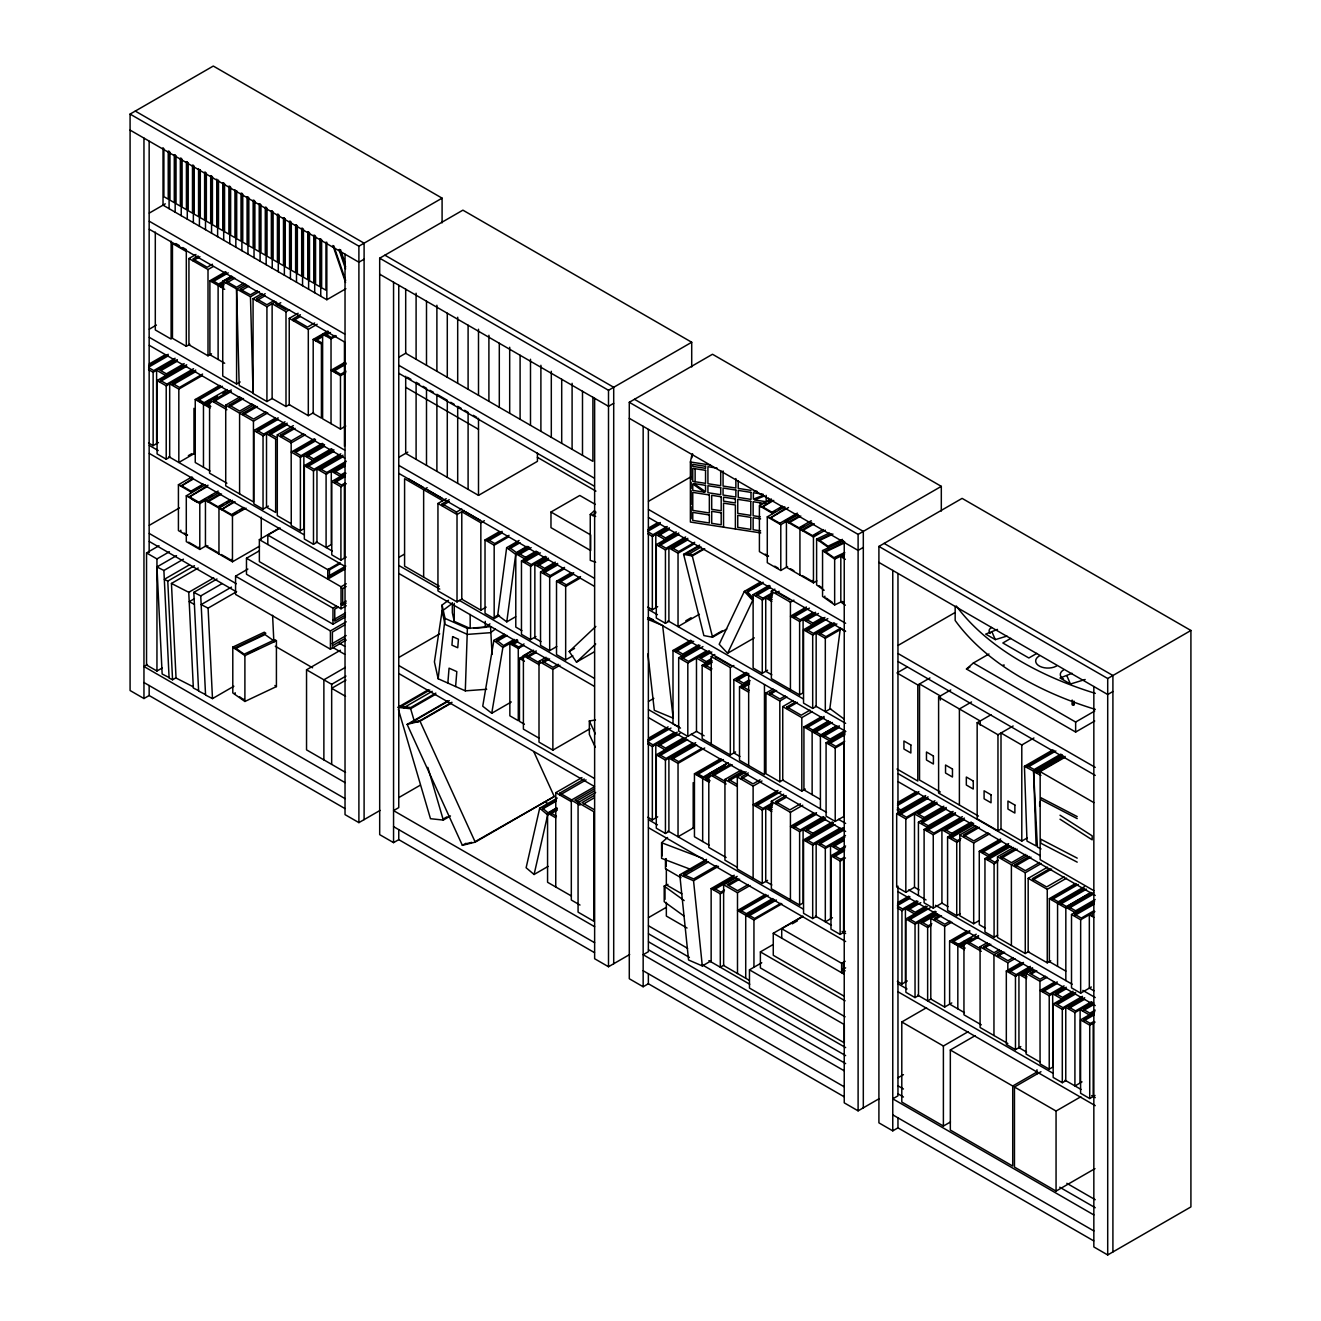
<?xml version="1.0" encoding="UTF-8"?>
<svg xmlns="http://www.w3.org/2000/svg" width="1321" height="1321" viewBox="0 0 1321 1321"><rect width="100%" height="100%" fill="white"/><g stroke="black" fill="none" stroke-linecap="round" stroke-linejoin="round"><path stroke-width="1.5" d="M550.989 512.02L550.973 527.64L590.669 550.56L590.685 534.939L550.989 512.02L579.787 495.458L595.325 504.424M486.706 689.281L465.306 690.85L467.386 628.383L445.045 618.41L442.089 605.051L448.48 600.279M447.852 683.073L449.057 668.162L456.818 671.613L455.613 686.524M465.306 690.85L438.159 678.746L445.045 618.41M519.103 540.471L506.653 547.67L497.72 615.157L506.785 621.861L515.669 616.725M518.459 542.337L509.559 547.472L509.378 548.875L520.045 542.716M506.785 621.861L515.702 554.374L528.152 547.191M504.556 634.245L493.889 640.404L482.743 706.223L491.742 713.257L511.31 701.963M505.679 635.137L496.795 640.272L496.564 641.643L507.231 635.467M491.742 713.257L502.888 647.455L516.94 639.562M760.731 532.924L690.388 522.043L690.388 461.987L692.006 454.325M691.808 457.875L692.633 453.896M557.247 798.066L539.695 808.188L526.121 867.748L534.08 874.485L548.116 866.378M534.08 874.485L547.67 814.925L552.921 811.887M760.335 582.132L744.334 591.379L719.202 644.252L727.59 653.284L754.274 637.878M727.59 653.284L752.722 600.395L744.334 591.379M594.285 651.847L576.501 662.118L569.219 651.534L595.821 626.435M576.501 662.118L595.705 643.988M595.655 562.284L590.256 560.335L590.256 514.496L594.582 510.517M595.837 511.954L592.815 515.685L595.754 512.977M691.61 869.73L661.59 858.336L661.59 842.732L667.551 837.497M1094.713 721.035L1075.641 732.049L966.444 669.004L973.379 662.993L988.967 653.994M451.666 603.912L442.089 611.062L434.411 661.887L438.159 678.746M473.942 628.202L485.253 627.359L489.942 623.859M495.325 629.093L490.537 632.676L467.386 634.394L445.045 624.42L442.089 611.062L442.089 605.051M344.897 808.535L149.157 695.523L143.956 698.528L130.085 690.52L130.085 114.085L213.292 66.05L442.089 198.15L442.089 222.853M149.323 213.061L165.274 203.847M211.509 353.797L208.008 355.811L188.936 344.798L188.936 258.52L195.937 254.491M198.15 255.96L192.899 258.999L207.199 267.255L212.45 264.217M192.899 260.782L199.933 256.736M188.936 258.52L208.008 269.534L213.242 266.512M224.686 363.258L209.89 354.722L209.89 280.762L225.594 271.713M228.252 272.886L212.45 282.017L212.45 280.481L226.452 272.39M240.174 381.951L236.591 384.015L222.737 376.006L222.737 281.191L231.654 276.039M230.861 276.964L218.609 284.048L212.45 280.481M223.348 282.496L218.114 285.518L218.114 359.461M233.123 277.195L226.155 281.208L236.558 287.218L243.526 283.206M224.174 283.206L220.673 285.22L223.744 287.004M226.155 283.189L234.874 278.17M220.673 286.773L224.174 284.742M149.323 329.16L156.406 325.065M236.591 384.015L236.591 289.2L245.524 284.048M246.994 285.187L240.026 289.2L250.429 294.831L257.38 290.802M241.826 290.207L248.794 286.178M222.737 281.191L250.462 296.746L259.378 291.594M272.291 398.43L266.925 401.518L253.071 393.509L253.071 298.711L261.987 293.559M265.191 293.708L256.489 298.728L266.892 304.738L273.86 300.709M256.489 300.709L265.207 295.673M149.323 363.902L165.34 354.655M148.695 365.587L168.262 354.292M148.695 367.122L168.262 355.828M130.085 114.085L358.899 246.185L442.089 198.15M186.311 346.317L186.311 251.502L172.457 243.493L172.457 338.308L186.311 346.317L189.861 344.269M175.115 358.255L153.764 370.574L148.629 367.601M148.563 369.616L153.137 372.258L174.471 359.939M253.071 298.711L266.925 306.72L275.858 301.568M177.311 359.626L159.527 369.897L166.38 373.843L184.164 363.589M161.294 370.392L177.311 361.145M277.294 304.705L280.779 302.691M364.101 259.197L358.899 262.202L130.085 130.102M169.782 457.149L166.215 459.196L157.083 453.912L157.083 380.547L183.751 365.141M186.674 364.778L160.006 380.167L166.859 384.13L193.527 368.724M160.006 381.703L186.674 366.297M289.563 404.457L285.997 406.521L272.126 398.513L272.126 303.714L285.997 311.723L289.563 309.659M594.5 952.639L398.76 839.644L393.559 842.633L379.688 834.641L379.688 258.189L462.895 210.155L691.709 342.255L691.709 366.957M157.083 380.547L166.215 385.815L192.899 370.408M195.723 371.63L172.605 384.972L172.605 383.453L195.723 370.095M313.638 412.581L308.305 415.669L289.233 404.655L289.233 318.378L298.117 313.259M300.164 316.627L293.212 320.64L293.212 318.84L300.346 314.712M163.028 147.671L163.028 205.151L326.832 299.735L345.887 288.721M202.592 374.058L179.458 387.416L172.605 383.453M169.682 457.198L169.682 383.817L178.83 389.101L201.948 375.742M314.646 322.968L307.512 327.096L293.212 318.84M289.233 318.378L308.305 329.391L317.189 324.256M210.039 471.036L195.244 462.499L195.244 399.503L219.682 385.385M220.69 385.996L197.968 399.107L204.144 402.674L227.129 389.579M197.968 400.428L222.456 386.293M313.193 339.414L321.416 344.154L321.416 418.113L313.193 413.357L313.193 339.414L327.905 331.026M322.489 336.772L315.554 340.785L315.554 339.233L324.454 334.097M217.437 396.184L203.467 404.243L203.467 467.238M222.671 393.163L226.155 391.148M328.615 331.835L325.082 333.883L331.389 337.516L334.94 335.468M209.379 400.957L212.879 398.942M211.443 402.145L206.192 405.167L206.192 403.863L211.443 400.824M325.082 335.633L330.432 332.545M213.721 401.601L213.721 400.065L231.274 389.943M215.472 400.593L231.274 391.478M345.755 426.056L340.471 429.11L322.621 418.807L322.621 334.081L331.026 338.936L336.31 335.897M148.563 442.997L153.137 445.639L158.47 442.552M225.726 405.134L253.45 421.151L253.45 501.914L225.726 485.897L225.726 405.134L239.993 396.894M229.293 406.769L229.293 405.085L241.76 397.885M231.059 405.745L243.526 398.546M252.162 403.879L239.679 411.095L229.293 405.085M253.863 404.903L239.596 413.143L239.596 493.905M257.397 406.538L243.147 414.777L243.147 413.093L255.63 405.894M345.111 362.169L331.026 370.293L340.471 375.742L345.755 372.704M337.169 373.315L333.619 371.284L333.619 370.161L346.019 363.011M333.619 371.284L346.102 364.068M188.358 455.646L191.908 453.598M266.033 411.888L253.549 419.087L243.147 413.093M194.831 453.235L178.83 462.466L178.83 389.101M253.45 421.151L267.717 412.912M346.019 371.184L340.702 374.256L333.619 370.161M268.378 506.092L263.044 509.179L253.913 503.895L253.913 430.514L275.247 418.196M278.17 417.832L256.835 430.151L263.688 434.114L285.022 421.795M256.835 431.686L278.17 419.351M398.925 357.182L406.009 353.087M186.855 535.451L178.418 530.58L178.418 484.741L191.974 476.914M253.913 430.514L263.044 435.798L284.395 423.48M287.218 423.166L269.434 433.437L276.287 437.383M192.8 479.341L180.828 486.26L193.114 478.219M269.434 434.956L287.218 424.685M291.165 523.677L277.294 515.669L277.294 434.906L293.345 425.643M295.095 428.318L280.861 436.541L280.861 434.857L293.328 427.657M180.828 485.302L190.967 491.148L203.252 484.064M201.221 486.194L190.967 492.106L190.967 491.148M206.588 545.523L199.801 549.437L186.294 541.627L186.294 495.804L205.482 484.724M207.513 486.458L188.705 497.307L208.008 485.22M280.861 434.857L291.247 440.867L303.731 433.651M277.294 434.906L291.165 442.915L305.432 434.675M149.323 525.312L179.474 507.891M218.147 491.065L198.844 502.211L188.705 496.366M200.544 502.178L205.68 499.222M209.098 497.241L212.516 495.259M186.294 495.804L199.801 503.598L218.989 492.518M314.381 438.737L291.264 452.079L300.395 457.363L323.529 444.021M220.128 493.806L207.843 500.907L217.982 506.752L230.267 499.668M315.521 439.398L294.187 451.716L301.039 455.679L322.374 443.361M207.843 501.864L221.532 493.971M295.954 452.211L315.521 440.917M324.57 446.25L306.786 456.521L306.786 455.002L324.57 444.731M219.699 506.719L223.117 504.754M226.535 502.773L229.953 500.808M232.513 500.329L218.956 508.156L218.956 553.978M235.039 501.765L221.367 509.658L233.652 501.617M162.285 667.931L156.951 671.018L146.548 665.008L146.548 552.921L158.999 545.738M331.439 448.678L313.655 458.948L306.786 455.002M345.656 462.911L326.089 474.206L316.957 468.922L316.957 542.304L313.49 544.302L304.342 539.018L304.342 465.636L332.578 449.338M333.949 451.402L307.265 466.808L307.265 465.273L333.949 449.867M243.774 507.462L231.505 514.563L221.367 508.701M233.206 514.53L236.624 512.548M240.042 510.583L243.46 508.602M146.548 552.921L156.951 558.932L169.402 551.749M259.577 546.134L232.463 561.788L205.449 546.184L205.449 500.345L232.463 515.95L246.02 508.123M340.801 453.83L314.117 469.236L307.265 465.273M304.342 465.636L313.49 470.92L340.158 455.514M342.998 456.736L319.88 470.078L319.88 468.559L342.998 455.2M169.071 677.541L162.153 674.007L156.951 566.94L176.519 555.646M319.88 468.559L326.733 472.505L346.3 461.211M344.897 466.197L334.213 472.357L334.213 470.837L344.897 464.662M156.951 566.94L163.887 570.474L183.437 559.179M344.632 472.736L341.082 474.784L334.213 470.837M346.251 557.049L340.917 560.137L331.769 554.853L331.769 481.471L346.003 473.265M189.2 564.975L164.316 579.341L167.767 581.108L194.435 565.718M345.359 474.949L334.692 481.108L341.545 485.071L345.111 483.024M334.692 482.644L345.359 476.485M193.295 686.837L176.04 678.02L171.449 583.453L198.2 568.013M331.769 481.471L340.917 486.755L346.251 483.684M398.925 457.248L407.793 452.129M346.251 605.778L341.033 608.783L259.362 561.64L259.362 539.629L278.533 528.549M267.816 544.5L267.816 535.071L280.102 527.971M345.475 616.973L332.975 624.189L246.482 574.255L246.482 558.238L258.982 551.022M171.449 583.453L188.754 592.303L213.721 577.888M205.531 694.598L198.612 691.065L193.824 592.369L216.991 578.994M291.165 442.915L291.264 525.461L300.395 530.745L303.962 528.681M194.418 598.71L189.217 601.699L194.402 604.358M193.824 592.369L200.742 595.92L222.143 583.568M346.234 640.058L330.415 649.189L235.567 594.417L235.567 576.171L247.869 569.07M231.472 587.118L201.172 604.605L208.091 608.139L236.608 591.676M427.178 487.697L423.645 489.728L423.645 577.145M331.439 544.5L326.089 547.571L326.089 474.206M379.688 258.189L608.502 390.289L691.709 342.255M147.424 664.513L143.956 666.511L345.029 782.593M462.3 598.875L457.016 601.914L437.945 590.916L437.945 503.483L446.234 498.694M613.704 403.301L608.502 406.307L379.688 274.207M267.816 535.071L327.757 569.665L340.025 562.581M449.206 501.551L442.188 505.613L442.188 503.796L449.223 499.734M328.219 569.136L329.457 569.863L339.992 563.786M345.788 566.082L328.219 576.22L329.457 576.947L345.26 567.815M844.102 1096.744L648.363 983.749L643.162 986.754L629.291 978.745L629.291 402.294L712.498 354.259L941.312 486.359L941.312 511.062M345.293 568.971L327.757 579.11L327.757 569.665M405.696 376.287L405.696 453.351L478.499 495.375L537.432 461.343L537.432 453.153M442.188 503.796L456.488 512.053L461.756 508.998M437.945 503.483L457.016 514.496L464.067 510.418M163.887 570.474L169.105 678.02L172.556 679.787L176.023 677.789M259.362 539.629L341.033 586.772L346.251 583.75M340.983 587.581L342.684 588.572L346.168 586.557M398.925 557.33L404.243 554.259M246.482 558.238L332.975 608.188L336.558 606.124M486.128 607.132L480.844 610.17L461.789 599.173L461.789 511.739L480.844 522.753L484.378 520.722M346.234 601.072L340.983 604.093L342.684 605.084L346.168 603.07M338.341 607.082L334.758 609.146L334.758 621.167L345.475 614.975M332.958 620.127L345.475 612.894M499.503 615.503L494.17 618.591L485.022 613.307L485.022 539.942L499.255 531.719M200.742 595.92L205.564 695.061L212.483 698.611L233.867 686.243M502.178 532.875L487.944 541.098L487.944 539.562L502.178 531.356M235.567 576.171L330.415 630.926L346.234 621.795M344.649 624.998L332.397 632.065L332.397 645.754L344.649 638.687M509.031 535.319L494.797 543.525L487.944 539.562M485.022 539.942L494.17 545.21L508.403 537.003M332.165 643.608L346.135 635.55M345.541 772.389L306.538 749.866L306.538 669.797L340.405 650.246M527.013 546.349L516.346 552.508L509.559 547.472M521.894 630.596L515.784 627.079L515.784 553.697L528.235 546.514M518.707 554.853L518.707 553.334L529.391 547.175M520.491 553.829L531.158 547.67M518.707 553.334L525.576 557.28L536.243 551.121M535.946 636.557L530.613 639.628L521.465 634.344L521.465 560.979L537.482 551.732M540.388 552.888L524.387 562.135L524.387 560.616L538.621 552.393M345.293 667.435L323.876 679.803L323.876 759.872M545.474 556.356L531.24 564.562L524.387 560.616M521.465 560.979L530.613 566.247L546.613 557.016M540.95 641.593L534.856 638.076L534.856 564.711L545.523 558.535M548.446 558.172L537.779 564.331L544.632 568.294L555.315 562.135M648.528 501.286L691.098 476.716M306.538 669.797L331.67 684.311L345.953 676.071M537.779 565.867L548.446 559.708M345.953 680.067L331.67 688.324L345.541 696.316M556.785 646.53L549.685 650.642L540.537 645.358L540.537 571.976L554.77 563.77M557.677 563.407L543.459 571.613L550.312 575.576L564.546 567.37M543.459 573.149L557.677 564.926M398.925 657.412L439.711 633.849M540.537 571.976L549.685 577.26L563.902 569.054M494.797 616.907L498.364 614.843M572.786 655.761L565.669 659.873L556.521 654.589L556.521 581.223L570.755 573M648.545 528.02L657.429 522.885M573.677 574.156L559.444 582.379L559.444 580.844L573.677 572.637M647.901 529.704L660.351 522.522M647.901 531.24L660.351 524.057M559.444 580.844L566.313 584.807L580.53 576.6M647.835 531.719L652.987 534.691L667.204 526.485M556.521 581.223L565.669 586.491L579.902 578.284M647.769 533.734L652.343 536.376L666.577 528.169M669.4 529.374L658.733 535.533L658.733 534.014L669.4 527.855M676.253 531.818L665.586 537.977L658.733 534.014M694.053 543.971L678.036 553.218L668.905 547.934L668.905 621.316L665.437 623.314L656.289 618.03L656.289 544.665L675.857 533.37M678.779 533.007L659.212 544.302L666.065 548.248L685.632 536.953M659.212 545.821L678.779 534.526M656.289 544.665L665.437 549.932L684.988 538.638M687.828 539.86L671.811 549.107L671.811 547.571L687.828 538.324M514.216 639.397L503.532 645.556L496.795 640.272M428.169 689.826L397.803 707.362L410.633 708.733L435.649 694.285M510.418 642.815L513.985 640.768M429.771 690.008L401.188 706.504L410.814 707.528L435.831 693.096M517.749 640.305L512.416 643.393L518.724 647.026L524.057 643.954M403.648 707.792L432.231 691.296M512.416 644.896L517.766 641.791M694.681 542.287L678.68 551.534L671.811 547.571M767.848 556.521L759.41 551.633L759.41 505.811L771.266 498.958M773.776 500.411L761.804 507.314L772.339 500.279M518.278 648.512L518.278 720.672L509.856 715.817L509.856 643.641L518.278 648.512L523.578 645.441M726.781 629.011L712.547 637.217L703.878 635.583L683.618 554.341L699.618 545.111M698.925 546.333L686.474 553.516L692.98 554.754L703.647 548.595M688.687 554.193L701.137 546.993M683.618 554.341L692.287 555.976L704.737 548.793M538.985 738.125L523.397 729.126L523.397 655.629L532.165 650.559M761.804 506.372L771.943 512.218L782.478 506.141M524.404 724.222L519.467 721.365L519.467 658.37L533.618 650.213M775.361 511.194L771.943 513.175L771.943 512.218M778.779 509.229L782.197 507.247M533.882 751.847L554.259 796.497L475.23 842.138L462.367 845.341L407.149 724.403L447.555 701.088M521.911 658.155L527.261 655.067M787.564 566.577L780.794 570.49L767.286 562.696L767.286 516.858L784.773 506.769M449.272 700.625L410.732 722.868L420.375 720.457M536.26 652.475L527.475 657.544L527.475 656.009L536.26 650.956M788.505 507.512L769.697 518.377L785.483 508.304M417.122 722.356L451.898 702.26M407.149 724.403L420.012 721.2L451.633 702.954M590.008 728.697L552.872 750.13L539.001 742.121L539.001 661.359L546.068 657.28M769.697 517.419L779.819 523.265L797.372 513.142M542.551 662.993L542.551 661.309L547.852 658.254M784.955 521.267L795.209 515.339M767.286 516.858L780.794 524.668L798.28 514.563M544.318 661.97L549.619 658.915M799.37 515.884L788.835 521.96L798.974 527.822L811.259 520.722M788.835 522.918L800.807 516.016M569.219 651.534L574.552 648.462M558.255 664.265L552.954 667.32L542.551 661.309M647.769 607.115L652.343 609.757L657.676 606.669M539.001 661.359L552.872 669.367L559.939 665.289M800.675 527.789L804.093 525.808M811.804 522.356L799.932 529.209L799.932 575.048M812.877 523.694L802.342 529.771L812.481 535.616L823.016 529.539M802.342 530.728L814.314 523.81M814.198 535.583L817.616 533.618M816.84 580.893L813.455 582.842L786.424 567.237L786.424 521.415L813.455 537.003L825.311 530.167M685.797 620.804L691.131 617.716M699.387 614.265L678.036 626.6L678.036 553.218M763.158 582.231L747.158 591.478L753.449 598.248M762.646 583.337L746.629 592.584L751.666 598M398.959 797.488L420.227 785.219M767.6 670.209L762.267 673.297L753.119 668.013L753.119 594.648L769.119 585.401M345.029 254.193L345.029 814.628L358.899 822.62L380.052 810.417M629.291 402.294L858.105 534.394L941.312 486.359M770.259 586.062L756.041 594.268L762.894 598.231L771.794 593.096M756.041 595.804L770.259 587.581M812.217 624.767L803.085 619.483L803.085 692.865L799.618 694.863L771.348 678.598L771.348 591.181L774.882 589.149M679.093 727.359L673 723.842L673 650.46L690.784 640.19M753.119 594.648L762.267 599.916L772.934 593.756M693.707 641.362L675.923 651.633L675.923 650.097L691.923 640.85M775.592 593.311L779.093 591.28M772.207 597.026L768.64 599.074L768.64 597.554L772.207 595.49M863.307 547.406L858.105 550.411L629.291 418.311M713.241 635.995L722.141 630.86M698.792 644.813L682.775 654.06L675.923 650.097M696.712 731.273L687.812 736.391L678.68 731.124L678.68 657.742L700.014 645.424M702.937 646.58L681.603 658.898L681.603 657.379L699.387 647.108M1093.705 1240.865L897.966 1127.853L892.765 1130.859L878.911 1122.85L878.911 546.415L962.101 498.38L1190.915 630.48L1190.915 1206.915L1107.708 1254.95L1093.838 1246.941L1093.838 686.524M771.348 591.181L790.42 602.178L793.938 600.147M706.24 651.071L688.456 661.342L681.603 657.379M678.68 657.742L687.812 663.026L709.162 650.708M710.071 651.484L699.403 657.643L706.273 661.606L711.606 658.535M701.187 658.155L711.854 651.996M735.599 751.946L730.315 754.985L711.259 743.987L711.259 656.554L714.777 654.522M711.309 743.954L702.161 738.67L702.161 665.305L711.061 660.17M712.201 662.349L705.084 666.461L705.084 664.925L712.201 660.83M806.471 606.966L790.47 616.213L799.618 621.481L815.618 612.25M809.393 608.122L793.393 617.369L793.393 615.834L805.843 608.651M443.509 818.871L447.076 816.807M648.528 701.434L653.845 698.363M398.364 709.311L430.481 818.706L443.328 820.077L450.461 815.949M812.696 612.614L800.245 619.797L793.393 615.834M818.442 613.456L806.008 620.639L806.008 619.12L814.892 613.984M711.259 656.554L730.315 667.567L733.849 665.536M806.008 619.12L812.861 623.066L821.745 617.947M816.262 706.372L812.696 708.419L803.548 703.135L803.548 629.77L824.898 617.435M827.821 618.608L806.471 630.926L806.471 629.39L824.254 619.136M831.124 623.083L813.34 633.353L806.471 629.39M739.942 756.471L733.832 752.953L733.832 679.588L746.282 672.389M803.548 629.77L812.696 635.038L834.046 622.719M747.438 674.585L736.755 680.744L736.755 679.209L747.438 673.05M835.087 623.429L819.086 632.676L825.939 636.639L840.173 628.416M819.086 634.196L836.87 623.941M462.367 845.341L465.884 843.31M748.957 680.1L743.624 683.172L736.755 679.209M648.545 738.175L668.096 726.88M555.745 887.002L555.778 792.666L581.934 777.574M647.901 739.876L667.468 728.581M764.463 684.625L764.463 774.651L739.512 760.236L739.512 686.87L750.179 680.695M816.163 706.421L816.163 633.04L825.311 638.324L841.312 629.077M749.552 683.915L742.435 688.026L742.435 686.491L749.552 682.396M647.901 741.395L671.018 728.053M475.593 841.394L554.259 796.497M586.045 779.918L559.823 795.06L559.823 793.095L584.262 778.977M556.455 799.948L542.403 808.056L548.38 813.109L557.165 808.039M647.835 741.89L652.987 744.862L674.321 732.528M542.122 809.294L556.174 801.17M647.769 743.905L652.343 746.547L677.244 732.164M680.067 733.386L658.733 745.705L658.733 744.169L676.517 733.898M571.382 895.985L547.571 882.279L547.571 813.076L556.339 808.006M579.985 905.034L571.316 900.03L571.316 800.146L594.533 786.738M557.33 810.07L550.312 814.116L550.312 812.679L557.33 808.634M594.483 788.769L574.833 800.113L580.035 803.118M683.37 737.861L665.586 748.132L658.733 744.169M704.72 747.983L678.036 763.373L668.905 758.105L668.905 831.47L665.437 833.468L656.289 828.201L656.289 754.819L686.524 737.366M576.616 801.153L594.483 790.85M685.88 739.05L659.212 754.456L666.065 758.419L692.749 743.013M783.386 779.737L779.819 781.784L765.965 773.776L765.965 693.013L773.099 688.902M578.07 802.607L593.872 811.738L593.872 921.265L578.07 912.134L578.07 802.607L595.639 792.468M659.212 755.975L687.663 739.562M776.649 690.536L769.516 694.648L769.516 692.964L774.866 689.876M594.285 795.539L582.016 802.607L593.872 809.459M583.766 803.895L594.252 797.834M656.289 754.819L665.437 760.103L695.672 742.65M696.712 744.879L671.811 759.261L671.811 757.726L694.945 744.384M785.268 695.886L779.918 698.974L769.516 692.964M765.965 693.013L779.819 701.022L786.953 696.91M701.798 748.346L678.68 761.689L671.811 757.726M805.331 789.083L801.814 791.114L782.742 780.1L782.742 706.603L793.277 700.526M797.422 702.425L786.887 708.502L786.887 706.966L795.655 701.897M898.131 645.391L954.885 612.63M709.245 845.324L694.45 836.771L694.45 773.776L720.639 758.667M723.413 759.575L697.191 774.7L697.191 773.396L721.646 759.278M809.955 710.153L801.187 715.222L786.887 706.966M782.742 706.603L801.814 717.617L812.349 711.54M727.805 762.828L703.35 776.946L697.191 773.396M726.121 857.494L708.799 847.488L708.799 773.99L728.086 762.844M714.892 771.481L702.673 778.531L702.673 841.527M718.393 769.466L725.378 765.42M705.1 777.26L710.351 774.222M713.835 772.207L717.336 770.193M710.648 775.113L705.414 778.135L710.038 780.81M732.23 764.743L712.927 775.889L712.927 774.354L730.48 764.232M710.648 776.418L705.414 779.456L708.485 781.239M830.645 708.617L825.311 711.689L825.311 638.324M907.395 666.94L896.992 672.95L917.798 684.955L929.934 677.954M820.358 799.387L803.928 789.892L803.928 726.897L821.381 716.824M806.652 727.821L806.652 726.5L824.122 716.428M808.402 726.814L824.139 717.732M647.769 817.27L652.343 819.912L657.676 816.84M737.068 867.187L724.932 860.186L724.932 779.423L740.982 770.16M806.652 726.5L812.811 730.067L828.531 720.985M742.749 771.134L728.498 779.357L737.168 784.36M829.605 721.563L812.134 731.636L812.134 794.648M728.498 781.041L744.516 771.794M832.346 722.471L814.875 732.561L814.875 731.256L830.595 722.174M767.6 880.38L762.267 883.452L737.316 869.053L737.316 776.979L746.183 771.86M748.247 772.95L741.147 777.045L753.003 783.881L760.103 779.786M741.147 778.961L748.231 774.866M836.754 725.741L821.035 734.806L814.875 731.256M820.407 808.865L820.407 735.483L836.408 726.253M823.858 734.377L820.358 736.391L803.928 726.897M827.342 732.362L836.077 727.326M839.33 727.409L823.33 736.656L823.33 735.12L839.33 725.873M844.416 730.86L830.182 739.083L823.33 735.12M844.119 816.295L835.219 821.414L826.087 816.147L826.087 742.765L845.638 731.471M737.316 776.979L753.119 786.111L762.002 780.975M845.011 734.691L829.01 743.921L829.01 742.402L845.011 733.155M1010.78 638.39L1002.837 642.98L1028.844 657.99L1036.787 653.416M966.444 669.004L969.911 667.006M694.053 827.507L678.036 836.754L678.036 763.373M844.746 741.23L835.863 746.365L829.01 742.402M826.087 742.765L835.219 748.049L844.119 742.914M978.465 816.048L938.604 793.029L938.604 696.96L950.74 689.958M778.019 790.42L753.119 804.803L762.267 810.087L772.934 803.911M777.375 792.105L756.041 804.439L762.894 808.386L771.794 803.267M756.041 805.959L780.942 791.593M812.217 834.922L803.085 829.638L803.085 903.019L799.618 905.017L771.348 888.769L771.348 801.335L783.683 794.218M786.144 795.556L775.592 801.649L789.892 809.905L800.443 803.812M775.592 803.465L786.127 797.372M772.207 807.181L768.64 809.245L768.64 807.709L772.207 805.661M971.529 701.963L959.393 708.981L959.393 805.05M711.226 960.78L702.31 965.932L688.555 959.987L679.787 874.799L706.537 859.36M771.348 801.335L790.42 812.349L802.755 805.232M706.504 861.11L683.337 874.485L693.641 878.944L716.808 865.569M683.518 876.269L708.452 861.87M679.787 874.799L693.542 880.744L718.508 866.328M813.587 813.026L790.47 826.368L799.618 831.652L824.502 817.27M816.51 814.182L793.393 827.524L793.393 826.005L816.51 812.646M1001.533 828.762L997.966 830.81L977.16 818.805L977.16 722.736L991.031 714.727M648.528 917.6L666.263 907.362M823.363 816.609L800.245 829.951L793.393 826.005M825.559 817.98L806.008 829.274L812.861 833.237L832.428 821.943M806.008 830.81L825.559 819.515M711.144 961.952L711.144 888.571L734.261 875.229M737.184 876.384L714.067 889.727L714.067 888.207L733.634 876.913M749.007 980.165L723.627 965.519L723.627 884.756L736.111 877.54M816.262 916.526L812.696 918.574L803.548 913.306L803.548 839.925L833.568 822.603M737.894 878.515L727.194 884.69L737.597 890.701L748.28 884.525M834.938 824.651L806.471 841.081L806.471 839.562L833.155 824.155M728.977 885.351L739.661 879.175M724.486 890.106L720.919 892.17L714.067 888.207M711.144 888.571L720.292 893.855L723.842 891.791M977.16 722.736L997.966 734.74L1013.141 725.989M840.007 828.118L813.34 843.525L806.471 839.562M803.548 839.925L812.696 845.209L842.93 827.755M843.987 828.465L819.086 842.831L825.939 846.794L845.506 835.499M819.086 844.367L843.987 829.984M594.632 398.298L594.632 958.732L608.502 966.741L629.655 954.522M878.911 546.415L1107.708 678.515L1190.915 630.48M723.627 884.756L737.498 892.748L749.981 885.549M898.115 802.243L915.899 791.973M897.487 803.928L918.822 791.609M897.487 805.463L918.822 793.145M816.163 916.576L816.163 843.194L825.311 848.478L844.862 837.184M844.102 840.486L833.435 846.645L833.435 845.11L844.102 838.951M925.674 795.572L900.79 809.938L897.355 807.957M914.71 887.151L905.826 892.286L896.678 887.002L896.678 813.637L925.129 797.207M928.052 798.363L899.601 814.793L899.601 813.257L928.052 796.827M833.435 845.11L840.288 849.073L845.622 845.985M1112.909 691.527L1107.708 694.516L878.911 562.416M1027.144 837.993L1021.793 841.081L1001.004 829.06L1001.004 732.99L1021.793 744.994L1033.93 737.993M845.457 931.338L840.123 934.409L830.975 929.142L830.975 855.76L845.209 847.554M765.437 894.4L737.498 910.516L753.944 920.01L781.867 903.894M844.581 850.757L833.898 856.916L833.898 855.397L844.581 849.238M768.195 895.291L740.222 911.44L740.222 910.136L766.428 895.011M934.921 800.79L906.454 817.22L899.601 813.257M896.678 813.637L905.826 818.904L934.277 802.474M936.969 802.243L917.418 813.538L924.271 817.501L943.838 806.206M973.379 662.993L1075.641 722.042L1094.713 711.028M772.603 898.561L746.398 913.686L740.222 910.136M833.898 855.397L840.767 859.36L844.317 857.296M919.185 814.033L936.969 803.779M773.66 899.139L745.721 915.271L745.721 978.267M830.975 855.76L840.123 861.044L845.457 857.956M776.418 900.047L748.446 916.196L748.446 914.875L774.651 899.75M918.425 895.555L918.425 822.19L943.326 807.808M946.249 807.445L921.348 821.811L928.217 825.774L953.102 811.408M780.827 903.316L754.621 918.442L748.446 914.875M921.348 823.346L946.249 808.98M1024.436 766.296L1033.567 771.134L1036.126 845.935L1026.995 841.081L1024.436 766.296L1052.887 749.866M1027.408 767.418L1027.358 765.866L1054.042 750.46M1029.191 766.395L1055.875 751.005M942.137 902.986L933.253 908.121L924.106 902.837L924.106 829.472L952.557 813.042M955.479 814.198L927.028 830.628L927.028 829.093L955.479 812.663M1060.895 754.109L1034.211 769.499L1027.358 765.866M1033.567 771.134L1062.034 754.704M1041.047 848.941L1037.398 847.075L1033.616 771.662L1062.084 755.232M1036.622 772.785L1036.539 771.216L1063.223 755.81M1038.405 771.761L1065.073 756.355M962.348 816.626L933.881 833.056L927.028 829.093M1093.887 890.701L1040.155 859.674L1040.155 771.613L1064.908 757.313M924.106 829.472L933.253 834.74L961.705 818.31M964.396 818.079L944.845 829.373L951.698 833.336L971.265 822.042M944.845 830.909L964.396 819.614M844.284 996.298L773.264 955.298L773.264 933.27L802.904 916.163M781.718 938.158L781.718 928.729L802.772 916.576M792.204 923.841L797.471 920.803M723.842 965.172L720.292 967.22L720.292 893.855M960.301 913.62L956.734 915.668L947.586 910.4L947.586 837.019L972.405 822.702M973.643 824.832L950.509 838.175L950.509 836.655L973.643 823.297M979.043 920.654L973.693 923.742L959.822 915.734L959.822 834.971L975.872 825.708M845.11 1016.823L760.384 967.913L760.384 951.896L772.884 944.68M977.639 826.682L963.389 834.922L973.775 840.916L988.042 832.692M963.389 836.589L979.406 827.342M960.928 838.554L957.378 840.618L950.509 836.655M947.586 837.019L956.734 842.303L960.301 840.239M832.428 917.748L825.311 921.86L825.311 848.478M749.469 969.829L844.317 1024.584L844.317 1042.83L749.469 988.075L749.469 969.829L761.771 962.728M959.822 834.971L973.693 842.98L989.743 833.716M985.367 928.201L979.274 924.683L979.274 851.302L1000.608 838.984M1001.747 841.18L982.197 852.474L982.197 850.939L999.98 840.668M898.148 902.309L908.815 896.15M897.504 903.993L909.954 896.81M897.504 905.512L909.954 898.33M1008.617 843.607L989.049 854.902L982.197 850.939M997.652 935.185L994.086 937.233L984.954 931.966L984.954 858.584L1008.072 845.242M999.716 850.262L1003.283 848.214M1010.994 846.398L987.86 859.74L987.86 858.221L1009.211 845.902M916.807 900.757L902.59 908.98L897.438 906.008M897.372 908.022L901.946 910.664L917.963 901.417M920.787 902.639L908.336 909.822L908.336 908.303L917.236 903.168M1028.828 951.45L1025.261 953.514L997.52 937.497L997.52 856.735L1013.57 847.471M1017.104 849.106L1001.087 858.369L1001.087 856.685L1015.337 848.445M998.28 860.12L994.73 862.184L987.86 858.221M984.954 858.584L994.086 863.868L997.652 861.804M925.872 906.09L915.189 912.25L908.336 908.303M931.206 925.443L927.639 927.507L918.508 922.223L918.508 995.605L915.04 997.603L905.892 992.319L905.892 918.937L927.226 906.619M930.149 907.791L908.815 920.11L908.815 918.574L926.599 908.303M1025.74 854.456L1011.49 862.679L1001.087 856.685M1027.441 855.48L1011.391 864.743L1011.391 945.506M781.718 928.729L841.642 963.323L845.159 961.292M1030.974 857.114L1014.957 866.378L1014.957 864.694L1029.208 856.454M935.235 911.242L915.668 922.537L908.815 918.574M905.892 918.937L915.04 924.221L936.374 911.903M921.431 923.379L921.431 921.86L935.648 913.637M923.197 922.355L937.431 914.149M951.797 1002.936L944.664 1007.064L930.793 999.056L930.793 918.293L937.927 914.165M845.622 967.847L842.104 969.878L843.359 970.588L843.359 963.521L842.104 962.794M939.71 915.156L934.36 918.244L944.763 924.238L950.113 921.15M845.159 970.737L841.642 972.768L841.642 963.323M934.36 919.911L941.493 915.8M921.431 921.86L928.283 925.806L931.833 923.759M1039.61 862.464L1025.344 870.688L1014.957 864.694M997.52 856.735L1025.261 872.752L1041.311 863.488M930.793 918.293L944.664 926.302L951.797 922.174M1050.756 960.813L1047.256 962.827L1028.184 951.83L1028.184 878.333L1047.487 867.187M1049.865 868.558L1032.312 878.696L1046.612 886.952L1064.165 876.814M1032.312 880.215L1051.615 869.086M964.413 1012.646L949.617 1004.109L949.617 941.113L967.071 931.024M969.812 930.628L952.342 940.717L958.501 944.284L976.236 934.228M969.812 931.932L952.342 942.038L958.501 945.588L958.501 944.284M1028.184 878.333L1047.256 889.33L1066.542 878.184M971.794 937.794L957.824 945.853L957.824 1008.848M965.8 942.434L960.565 945.473L965.189 948.131M978.613 937.134L968.078 943.211L968.078 941.675L978.613 935.598M960.565 946.777L965.8 943.755M1065.799 971.1L1049.353 961.622L1049.353 898.627L1075.542 883.501M897.372 981.404L901.946 984.046L907.279 980.958M1078.299 884.41L1052.077 899.535L1052.077 898.23L1076.532 884.112M1007.824 1043.524L980.083 1027.507L980.083 946.744L987.216 942.633M1084.458 886.655L1058.253 901.797L1052.077 898.23M1083.765 888.24L1057.576 903.366L1057.576 966.361M983.65 948.379L983.65 946.695L989 943.607M1086.523 889.149L1060.301 904.291L1060.301 902.97L1084.756 888.851M985.433 947.339L990.767 944.267M1090.931 892.418L1066.476 906.536L1060.301 902.97M1065.832 980.578L1065.832 907.213L1090.733 892.831M1090.238 894.003L1065.799 908.105L1049.353 898.627M1093.656 894.003L1068.755 908.369L1068.755 906.85L1093.656 892.468M999.403 949.617L994.053 952.689L983.65 946.695M1001.087 950.641L993.953 954.753L993.953 1035.515M1004.637 952.259L997.52 956.387L997.52 954.703L1002.854 951.615M1095.175 899.502L1075.624 910.796L1068.755 906.85M1091.328 986.985L1080.661 993.144L1071.513 987.86L1071.513 914.495L1094.63 901.137M1094.003 902.821L1074.435 914.115L1081.288 918.078L1093.738 910.896M1074.435 915.651L1094.003 904.357M931.206 998.825L927.639 1000.872L927.639 927.507M950.46 1121.975L943.392 1126.053L901.797 1102.044L901.797 1021.975L926.549 1007.675M1013.257 957.609L1007.923 960.697L997.52 954.703M1071.513 914.495L1080.661 919.763L1094.878 911.556M980.083 946.744L1007.824 962.761L1014.957 958.633M1020.803 1046.579L1015.469 1049.667L1006.321 1044.383L1006.321 971.001L1020.555 962.794M1023.478 963.95L1009.244 972.173L1009.244 970.638L1023.478 962.431M1009.244 970.638L1016.113 974.601L1030.33 966.378M1006.321 971.001L1015.469 976.285L1029.703 968.078M1032.527 969.284L1021.86 975.443L1021.86 973.924L1032.527 967.748M1039.974 1062.084L1026.103 1054.075L1026.103 973.313L1033.237 969.201M1035.02 970.175L1029.67 973.263L1040.073 979.257L1045.406 976.186M1031.453 973.907L1036.787 970.836M1026.103 973.313L1039.974 981.321L1047.107 977.21M901.797 1021.975L943.392 1046.001L968.144 1031.701M1054.307 982.279L1040.073 990.486L1049.221 995.77L1063.438 987.547M1057.229 983.435L1042.996 991.658L1042.996 990.123L1057.229 981.916M898.131 1077.721L903.448 1074.65M950.327 1049.997L1012.728 1086.027L1012.728 1166.08L950.327 1130.066L950.327 1049.997L975.08 1035.697M1064.082 985.862L1049.848 994.086L1042.996 990.123M1066.278 987.233L1055.611 993.392L1062.464 997.355L1073.131 991.196M1055.611 994.928L1066.278 988.769M844.235 542.403L844.235 1102.837L858.105 1110.845L879.258 1098.626M1065.865 1080.644L1062.299 1082.708L1053.167 1077.424L1053.167 1004.043L1072.718 992.748M1075.641 992.385L1056.073 1003.679L1062.943 1007.642L1082.493 996.348M1057.857 1004.191L1075.641 993.92M1053.167 1004.043L1062.299 1009.327L1081.866 998.032M1084.69 999.254L1068.689 1008.484L1068.689 1006.965L1084.69 997.718M1091.559 1001.681L1075.542 1010.912L1068.689 1006.965M1065.766 1080.694L1065.766 1007.329L1074.914 1012.596L1092.566 1002.408M1093.705 1003.068L1083.038 1009.227L1089.891 1013.19L1095.225 1010.119M1083.038 1010.763L1093.705 1004.604M1095.059 1095.456L1089.726 1098.544L1080.595 1093.26L1080.595 1019.878L1094.812 1011.671M1094.184 1013.356L1083.501 1019.515L1090.37 1023.478L1093.92 1021.43M1083.501 1021.05L1094.184 1014.891M1080.595 1019.878L1089.726 1025.162L1095.059 1022.074M1012.728 1086.027L1037.48 1071.727M1094.977 1168.639L1056.057 1191.096L1014.462 1167.087L1014.462 1087.018L1040.981 1071.711M1039.974 981.321L1040.073 1063.867L1049.221 1069.151L1052.771 1067.087L1052.688 993.772L1061.82 999.039M1082.031 1081.866L1074.914 1085.978L1074.914 1012.596M1014.462 1087.018L1056.057 1111.044L1080.826 1096.744M1006.965 636.078L995.307 639.628L985.714 634.097L997.471 629.407M1085.168 679.506L1070.439 684.014L1060.036 678.003L1072.074 673.314M235.105 647.785L244.17 654.192L274.9 639.661L276.419 640.735L276.419 686.573L244.897 701.468L232.793 692.931L232.793 647.092L264.316 632.198L265.835 633.271L235.105 647.785L235.105 648.743L265.042 634.592L274.124 640.999M247.704 653.482L258.272 648.479M232.793 647.092L244.897 655.629L276.419 640.735M824.172 590.272L816.609 584.939L816.609 539.117L829.588 532.974M832.99 534.097L818.904 540.768L818.904 539.81L831.553 533.833M842.451 539.381L827.986 546.217L818.904 539.81M829.753 546.333L840.321 541.346M842.071 601.435L834.657 604.935L822.554 596.398L822.554 550.56L843.541 540.636M844.73 541.858L824.849 551.253L833.931 557.66L844.763 552.541M824.849 552.211L844.218 543.063M835.681 557.792L844.499 553.631M822.554 550.56L834.657 559.097L844.515 554.44M684.179 916.18L664.199 901.698L664.199 886.094L667.964 884.376M763.406 495.21L753.383 499.156L753.383 492.75L763.125 494.252M764.496 495.986L754.473 499.932L766.163 501.732L766.163 495.325M465.95 843.789L471.729 842.352M1004.323 665.107L1003.101 665.107M595.325 747.323L589.348 734.426L589.348 720.952L595.457 720.011M467.386 628.383L490.537 626.666L492.073 654.407M690.388 461.987L710.434 465.091M717.055 468.113L707.924 466.709L707.924 483.717L720.705 485.699L720.705 470.573M751.005 490.388L738.224 488.407L738.224 480.844M753.383 490.752L757.032 491.313M766.163 503.73L753.135 501.716L753.135 515.735L760.252 516.825M760.582 518.889L753.135 517.733L753.135 529.738L760.582 530.893M590.256 514.496L595.655 516.445M661.59 842.732L702.871 858.386M647.967 617.567L653.284 619.764M647.538 619.219L662.647 625.494L672.95 716.131M673.182 718.145L654.308 710.318L647.884 653.912M452.327 602.657L452.327 612.663L454.259 621.382L470.177 628.466L470.177 614.463M1036.539 771.216L1039.957 772.95M1033.616 771.662L1040.915 775.377M198.596 690.701L193.345 688.01L188.754 592.303M1077.209 816.593L1040.766 797.653L1040.766 799.667L1077.209 818.607M1077.209 858.138L1040.766 839.198L1040.766 843.194L1077.209 862.134M135.287 111.08L364.101 243.18L364.101 819.631M384.89 255.184L613.704 387.284L613.704 963.736M634.493 399.305L863.307 531.405L863.307 1107.84M884.112 543.41L1112.909 675.51L1112.909 1251.945M759.41 505.811L772.917 513.605M765.189 554.143L768.574 556.091M790.519 568.773L793.904 570.722M802.342 575.593L812.481 581.455L812.481 580.497M774.75 566.181L778.135 568.129M149.323 221.268L344.649 334.031M398.925 365.372L594.252 478.136M648.528 509.477L845.638 623.281M898.148 653.598L1095.241 767.385M175.825 243.559L179.293 245.557M182.76 247.555L186.228 249.553M407.429 377.278L410.897 379.292M419.566 384.295L416.098 382.281L416.098 459.345M423.034 386.293L426.501 388.291L426.501 465.355M429.969 390.289L433.437 392.304M450.758 402.311L454.226 404.309M461.161 408.305L457.693 406.307L457.693 483.37M464.629 410.303L468.096 412.317L468.096 489.364M473.298 415.306L476.765 417.32M149.323 229.276L344.649 342.04M398.925 373.381L594.252 486.145M648.528 517.485L845.638 631.273M898.148 661.59L1095.241 775.394M775.592 591.478L789.892 599.734M275.561 303.731L285.963 309.741M537.35 457.297L595.936 491.131M405.696 387.301L478.499 429.325M768.64 597.554L772.075 599.536M938.604 696.96L980.199 720.985L980.199 725.064M664.958 539.662L655.81 534.378L655.81 607.759M771.827 601.435L765.734 597.918L765.734 671.299L771.827 674.816M315.554 339.233L321.713 342.8M209.89 280.762L224.686 289.316M1040.155 771.613L1093.887 802.623M398.925 465.454L594.252 578.218M648.528 609.559L657.412 614.678M668.063 620.837L803.019 698.743M815.453 705.926L845.638 723.347M408.816 479.028L423.116 487.284M427.888 490.025L442.188 498.281M466.016 512.053L480.316 520.309M398.925 473.463L594.252 586.227M648.528 617.567L845.638 731.355M729.786 665.124L715.487 656.867L715.487 658.684M442.717 500.725L404.589 478.714L404.589 566.148L439.249 586.161M940.337 792.039L919.532 780.034L919.532 683.948L940.337 695.969L940.337 700.047M149.323 337.35L344.649 450.114M896.992 769.02L917.798 781.025L917.798 684.955M898.148 773.677L1040.188 855.694M515.784 553.697L524.932 558.981M534.856 564.711L544.004 569.978M705.629 663.291L696.481 658.023L696.481 731.388L704.11 735.797M733.832 679.588L742.98 684.856M705.084 664.925L711.936 668.888M742.435 686.491L749.288 690.454M149.323 345.359L344.649 458.123M702.161 665.305L711.309 670.573M739.512 686.87L748.66 692.138M673 650.46L682.148 655.744M820.407 735.483L829.555 740.767M898.148 781.685L1095.241 895.473M213.721 400.065L226.436 407.413M226.915 409.725L209.577 399.702L209.577 473.199L226.915 483.205M165.752 375.544L156.605 370.26L156.605 443.641M313.011 460.633L303.863 455.365L303.863 528.73M340.438 476.468L331.29 471.201L331.29 544.566M206.192 403.863L210.815 406.521M923.627 819.185L914.495 813.901L914.495 887.283L919.069 889.925M951.054 835.021L941.923 829.737L941.923 903.118L948.016 906.635M979.274 851.302L988.405 856.586M1093.887 917.401L1089.33 914.759L1089.33 988.141L1093.887 990.783M199.521 401.32L204.144 403.978L204.144 402.674M195.244 399.503L210.039 408.04M897.108 809.872L900.146 811.622M918.425 822.19L927.573 827.458M1065.832 907.213L1074.98 912.481M398.925 565.52L439.777 589.1M459.295 600.378L594.252 678.3M648.528 709.641L680.497 728.086M691.147 734.245L826.5 812.382M838.538 819.334L845.638 823.429M398.925 573.529L594.252 686.293M648.528 717.633L845.638 831.437M527.475 656.009L540.19 663.357M523.397 655.629L538.985 664.628M519.467 658.37L524.404 661.227M149.323 445.441L158.206 450.56M168.857 456.719L303.813 534.625M316.231 541.808L332.215 551.022M724.932 779.423L737.068 786.424M712.927 774.354L725.642 781.685M768.64 807.709L772.075 809.69M708.799 773.99L726.121 783.997M908.798 889.925L926.054 899.964M935.433 905.298L1072.157 984.228M1082.807 990.387L1095.241 997.553M664.958 749.816L655.81 744.532L655.81 817.914M771.827 811.589L765.734 808.072L765.734 881.454L771.827 884.971M839.644 850.757L830.513 845.473L830.513 918.855M149.323 453.45L344.649 566.214M698.726 775.592L701.814 777.375M694.45 773.776L709.245 782.329M898.148 891.774L1095.241 1005.562M178.418 484.741L191.925 492.551M968.078 941.675L980.793 949.023M1021.86 973.924L1026.995 976.88M981.272 951.318L963.95 941.312L963.95 1014.809L981.272 1024.815M914.561 913.934L905.413 908.666L905.413 982.031M1026.566 978.679L1018.937 974.287L1018.937 1047.652L1026.566 1052.061M1089.247 1014.875L1080.116 1009.607L1080.116 1082.972M192.09 499.255L197.143 502.195M949.617 941.113L964.413 949.65M184.197 533.09L187.582 535.038M209.544 547.72L217.982 552.591M221.367 554.539L231.505 560.385L231.505 559.444M188.705 542.188L197.143 547.059M398.925 665.602L594.252 778.366M398.925 673.611L594.252 786.375M648.528 819.714L657.412 824.849M668.063 830.992L803.019 908.914M815.453 916.08L831.421 925.311M842.088 931.454L845.638 933.518M149.323 533.502L236.327 583.733M339.315 643.195L344.649 646.266M648.528 827.722L845.638 941.51M149.323 541.511L236.327 591.742M332.215 647.108L344.649 654.275M898.148 983.848L907.015 988.967M917.666 995.126L1052.622 1073.032M1065.056 1080.215L1081.024 1089.429M1091.691 1095.588L1095.241 1097.635M559.823 793.095L572.538 800.427M571.316 800.146L579.985 805.15M555.778 792.666L571.382 801.682M898.148 991.856L1095.241 1105.644M681.009 877.722L665.47 868.756L665.47 858.997M773.264 933.27L844.284 974.287M275.313 646.266L312.598 667.799M544.45 801.665L548 803.713M550.312 812.679L556.438 816.213M547.571 813.076L555.745 817.798M681.867 893.822L666.345 884.855L666.345 869.251M760.384 951.896L845.11 1000.823M687.052 928.019L666.345 916.064L666.345 902.408M648.528 925.806L687.597 948.346M708.915 960.648L749.75 984.228M648.528 933.798L689.38 957.378M701.798 964.561L845.638 1047.603M648.528 941.807L845.638 1055.611M898.148 1085.928L903.465 1088.999M1066.823 1183.302L1095.241 1199.716M648.528 949.816L845.638 1063.603M898.148 1093.92L903.465 1097.008M1059.723 1187.216L1095.241 1207.724M594.632 926.698L393.559 810.615L398.76 807.61L398.76 285.386M844.235 1070.819L643.162 954.72L648.363 951.714L648.363 429.49M1093.838 1214.924L892.765 1098.824L897.966 1095.836L897.966 886.11M143.956 682.528L345.029 798.611M393.559 826.632L594.632 942.715M643.162 970.737L844.235 1086.82M892.765 1114.841L1093.838 1230.924M1060.003 815.206L1092.17 835.846L1092.17 839.842L1060.003 819.218M816.609 539.117L828.713 547.654M845.357 559.394L840.817 556.191L840.817 602.013L845.357 605.216M818.904 585.632L821.926 587.779M826.352 598.165L832.412 602.426M274.9 685.5L276.419 686.573M239.646 696.828L244.17 700.014L244.17 699.073M664.199 886.094L684.179 900.575M845.11 631.521L840.387 628.036L829.852 708.535L844.02 719.004M506.653 547.67L515.702 554.374M493.889 640.404L502.888 647.455M539.695 808.188L547.67 814.925M589.348 720.952L595.325 733.849M420.012 721.2L475.23 842.138M1066.972 676.005L1070.439 684.014M992.104 632.247L995.307 639.628M340.521 249.669L345.144 263.16M339.646 249.405L345.673 266.941M338.952 249.636L345.574 268.906M333.751 245.756L345.656 280.448M332.892 245.491L345.574 282.463M410.633 708.733L414.084 720.44M427.839 767.336L443.328 820.077M692.287 555.976L712.547 637.217M693.542 880.744L702.31 965.932M272.588 615.289L273.876 642.023M208.091 608.139L212.483 698.611M167.767 581.108L172.556 679.787M250.462 296.746L253.054 392.998L239.2 385.517L236.591 289.249M1107.708 678.515L1107.708 1254.95M1093.194 1023.164L1093.194 1096.529M1092.252 914.396L1092.252 915.932M1090.37 1023.478L1090.37 1024.997M1089.726 1025.162L1089.726 1098.544M1080.661 919.763L1080.661 993.144M1075.641 722.042L1075.641 732.049M1073.907 701.022L1073.907 705.034L1072.421 705.15L1072.421 703.911L1074.27 704.522L1072.173 704.027L1072.173 700.031M1062.943 1007.642L1062.943 1009.161M1062.299 1009.327L1062.299 1082.708M1056.057 1111.044L1056.057 1191.096M1049.221 995.77L1049.221 1069.151M1047.256 889.33L1047.256 962.827M1039.677 802.194L1039.677 806.19M1036.985 1069.762L1036.985 1073.857M1025.261 872.752L1025.261 953.514M1021.793 744.994L1021.793 841.081M1016.113 974.601L1016.113 976.12M1015.469 976.285L1015.469 1049.667M1007.824 962.761L1007.824 970.836M997.966 734.74L997.966 830.81M994.086 863.868L994.086 937.233M973.693 842.98L973.693 923.742M956.734 842.303L956.734 915.668M955.166 606.455L955.166 620.474A308.899 178.352 0 0 0 1095.307 709.377M951.698 833.336L951.698 834.855M944.664 926.302L944.664 1007.064M943.392 1046.001L943.392 1126.053M933.253 834.74L933.253 908.121M928.283 925.806L928.283 927.342M924.271 817.501L924.271 819.02M915.04 924.221L915.04 997.603M905.826 818.904L905.826 892.286M901.946 910.664L901.946 984.046M897.966 573.595L897.966 814.149M897.966 1117.847L897.966 1127.853M892.765 570.424L892.765 1130.859M858.105 534.394L858.105 1110.845M843.888 743.046L843.888 816.411M843.591 859.03L843.591 932.411M843.112 556.884L843.112 557.842M843.112 601.765L843.112 602.706M840.767 859.36L840.767 860.879M840.288 849.073L840.288 850.592M840.123 861.044L840.123 934.409M835.219 748.049L835.219 821.414M834.657 559.097L834.657 604.935M824.849 596.134L824.849 597.092M813.455 537.003L813.455 582.842M812.861 623.066L812.861 624.602M812.696 635.038L812.696 708.419M812.811 730.067L812.811 731.388M812.861 833.237L812.861 834.756M812.696 845.209L812.696 918.574M801.814 717.617L801.814 791.114M799.618 621.481L799.618 694.863M799.618 831.652L799.618 905.017M790.42 602.178L790.42 689.612M790.42 812.349L790.42 899.766M780.794 524.668L780.794 570.49M779.819 523.265L779.819 524.222M779.819 701.022L779.819 781.784M768.541 498.1L768.541 502.096M762.894 598.231L762.894 599.767M762.267 599.916L762.267 673.297M762.267 810.087L762.267 883.452M760.252 502.822L760.252 506.818M753.944 920.01L753.944 966.757M753.119 786.111L753.119 878.184M748.66 673.446L748.66 765.52M737.498 892.748L737.498 973.527M735.863 478.582L735.863 488.043L723.066 486.062L723.066 470.937M735.384 528.994L735.384 504.985L723.545 503.152L723.545 527.162M730.315 667.567L730.315 754.985M706.273 661.606L706.273 663.142M695.127 468.724L695.127 481.736M693.195 782.61L693.195 828.069M691.032 462.631L691.032 479.639M691.032 482.231L691.032 488.638M691.032 490.652L691.032 504.655M691.032 506.653L691.032 518.674M687.812 663.026L687.812 736.391M666.197 858.584L666.197 866.394M665.437 549.932L665.437 623.314M665.437 760.103L665.437 833.468M665.008 887.679L665.008 899.37M662.151 844.202L662.151 855.892M652.987 534.691L652.987 536.227M652.987 744.862L652.987 746.382M652.343 536.376L652.343 609.757M652.343 746.547L652.343 819.912M648.363 973.742L648.363 983.749M643.162 426.32L643.162 986.754M608.502 390.289L608.502 966.741M592.898 397.307L592.898 461.343L405.696 353.268L405.696 289.216M582.495 391.297L582.495 455.349M572.092 383.288L572.092 449.338M566.313 584.807L566.313 586.342M565.669 586.491L565.669 659.873M561.706 379.292L561.706 443.328M552.872 669.367L552.872 750.13M551.303 371.284L551.303 437.334M550.312 575.576L550.312 577.112M549.685 577.26L549.685 650.642M540.9 365.273L540.9 431.323M530.613 566.247L530.613 639.628M530.497 359.262L530.497 425.329M525.576 557.28L525.576 558.816M520.094 355.266L520.094 419.318M518.724 647.026L518.724 648.528M509.691 347.258L509.691 413.308M499.305 343.262L499.305 407.314M494.17 545.21L494.17 618.591M488.902 335.253L488.902 401.303M485.253 621.349L485.253 627.359M480.844 522.753L480.844 610.17M478.499 329.243L478.499 395.293M478.499 418.311L478.499 495.375M468.096 325.247L468.096 389.299M457.693 317.238L457.693 383.288M457.016 514.496L457.016 601.914M456.488 512.053L456.488 513.869M454.259 603.367L454.259 621.382M447.291 313.242L447.291 377.278M447.291 477.36L447.291 400.296L436.888 394.302L436.888 471.349M436.888 305.234L436.888 371.284M426.501 301.221L426.501 365.273M416.098 293.229L416.098 359.279M398.76 829.638L398.76 839.644M393.559 282.215L393.559 842.633M358.899 246.185L358.899 822.62M344.451 342.337L344.451 446.349M344.385 484.757L344.385 558.139M342.684 588.572L342.684 605.084M340.917 486.755L340.917 560.137M341.033 586.772L341.033 608.783M340.471 375.742L340.471 429.11M332.975 608.188L332.975 624.189M331.67 684.311L331.67 764.38M331.026 338.936L331.026 423.661M330.415 630.926L330.415 649.189M329.457 569.863L329.457 576.947M326.832 242.255L326.832 299.735M326.733 472.505L326.733 474.041M325.957 242.189L325.957 290.224L321.63 287.714L321.63 239.679M320.755 238.738L320.755 296.218M319.897 238.688L319.897 286.723L315.554 284.213L315.554 236.178M314.695 235.237L314.695 292.717M313.82 235.171L313.82 283.222L309.494 280.713L309.494 232.678M313.49 470.92L313.49 544.302M308.619 231.736L308.619 289.216M308.305 329.391L308.305 415.669M307.76 231.67L307.76 279.705L303.434 277.212L303.434 229.177M302.559 228.236L302.559 285.716M301.7 228.17L301.7 276.205L297.357 273.711L297.357 225.676M300.395 457.363L300.395 530.745M296.498 224.735L296.498 282.215M295.623 224.669L295.623 272.704L291.297 270.211L291.297 222.176M291.247 440.867L291.247 442.535M290.422 221.234L290.422 278.714M289.563 221.168L289.563 269.203L285.22 266.71L285.22 218.659M285.997 311.723L285.997 406.521M284.362 217.734L284.362 275.214M283.487 217.668L283.487 265.703L279.16 263.193L279.16 215.158M278.285 214.233L278.285 271.713M277.427 214.167L277.427 262.202L273.1 259.692L273.1 211.657M272.225 210.716L272.225 268.196M271.366 210.666L271.366 258.701L267.024 256.191L267.024 208.157M266.925 306.72L266.925 401.518M266.165 207.215L266.165 264.695M265.29 207.149L265.29 255.201L260.964 252.691L260.964 204.656M263.688 434.114L263.688 435.633M263.044 435.798L263.044 509.179M261.261 517.254L261.261 539.183M260.088 203.715L260.088 261.195M259.23 203.649L259.23 251.684L254.887 249.19L254.887 201.155M254.028 200.214L254.028 257.694M253.153 200.148L253.153 248.183L248.827 245.689L248.827 197.655M247.952 196.713L247.952 254.193M247.093 196.647L247.093 244.682L242.75 242.189L242.75 194.154M244.897 655.629L244.897 701.468M241.892 193.213L241.892 250.693M241.033 193.147L241.033 241.182L236.69 238.688L236.69 190.637M235.832 191.76L235.832 247.192M234.956 189.646L234.956 237.681L230.63 235.171L230.63 187.136M235.105 692.666L235.105 693.624M232.463 515.95L232.463 561.788M229.755 186.211L229.755 243.691M228.896 186.145L228.896 234.18L224.553 231.67L224.553 183.636M223.695 182.694L223.695 240.174M222.82 182.645L222.82 230.68L218.493 228.17L218.493 180.135M217.618 181.258L217.618 236.674M216.76 179.128L216.76 227.179L212.417 224.669L212.417 176.634M211.558 175.693L211.558 233.173M210.683 175.627L210.683 223.662L206.357 221.168L206.357 173.134M208.008 269.534L208.008 355.811M207.843 545.788L207.843 546.745M205.498 172.192L205.498 229.672M204.623 172.126L204.623 220.161L200.297 217.668L200.297 169.633M199.801 503.598L199.801 549.437M199.421 170.739L199.421 226.172M198.844 547.092L198.844 548.033M198.563 168.626L198.563 216.661L194.22 214.167L194.22 166.132M193.972 408.338L193.972 453.797M193.361 165.191L193.361 222.671M192.486 165.125L192.486 213.16L188.16 210.666L188.16 162.615M187.285 161.69L187.285 219.17M186.426 161.624L186.426 209.659L182.083 207.149L182.083 159.114M181.225 158.19L181.225 215.67M180.828 530.183L180.828 531.141M180.35 158.124L180.35 206.159L176.023 203.649L176.023 155.614M175.165 154.689L175.165 212.169M174.289 154.623L174.289 202.658L169.963 200.148L169.963 152.113M171.119 241.198L171.119 339.084L155.3 329.953L155.3 232.067M169.088 151.172L169.088 208.652M168.229 151.122L168.229 199.157L163.887 196.647L163.887 148.613M166.859 384.13L166.859 385.666M166.215 385.815L166.215 459.196M156.951 558.932L156.951 671.018M153.137 372.258L153.137 445.639M149.157 141.264L149.157 552.475M149.157 685.516L149.157 695.523M143.956 138.111L143.956 698.528M1095.307 693.36A308.899 178.352 0 0 1 956.288 605.976M1063.504 679.011A11.03 6.374 0 0 1 1063.504 670.011M1056.569 665.999A40.357 23.299 0 0 1 1054.042 667.122A12.252 7.084 0 0 1 1038.19 665.305A12.252 7.084 0 0 1 1039.247 655.992M990.205 633.453A8.587 4.954 0 0 1 991.576 627.475M452.624 636.623L451.931 645.143L457.743 647.752L458.437 639.232L452.624 636.623M705.546 466.33L692.765 464.365L692.765 466.363L705.546 468.344L705.546 466.33M705.546 470.342L692.765 468.361L692.765 481.372L705.546 483.354L705.546 470.342M705.546 485.352L693.855 483.536L705.546 491.759L705.546 485.352M720.705 487.697L707.924 485.715L707.924 492.716L720.705 494.698L720.705 487.697M735.863 490.041L723.066 488.06L723.066 495.061L735.863 497.043L735.863 490.041M751.005 492.386L738.224 490.405L738.224 497.406L751.005 499.388L751.005 492.386M704.456 492.188L692.765 490.372L692.765 483.965L704.456 492.188M709.344 494.946L692.765 492.386L692.765 510.401L709.344 512.961L709.344 494.946M721.183 496.779L711.705 495.309L711.705 509.328L721.183 510.781L721.183 496.779M735.384 498.975L723.545 497.142L723.545 501.138L735.384 502.971L735.384 498.975M750.774 501.353L737.745 499.338L737.745 513.357L750.774 515.372L750.774 501.353M721.183 512.796L711.705 511.326L711.705 523.331L721.183 524.8L721.183 512.796M750.774 517.37L737.745 515.355L737.745 527.36L750.774 529.374L750.774 517.37M709.344 514.959L692.765 512.399L692.765 520.408L709.344 522.967L709.344 514.959M933.402 756.008L926.467 752.012L926.467 760.004L933.402 764.017L933.402 756.008M910.863 744.994L903.927 740.998L903.927 749.007L910.863 753.003L910.863 744.994M952.474 769.02L945.539 765.008L945.539 773.016L952.474 777.029L952.474 769.02M973.263 781.025L966.328 777.029L966.328 785.037L973.263 789.033L973.263 781.025M1014.875 805.05L1007.94 801.038L1007.94 809.046L1014.875 813.059L1014.875 805.05M991.031 794.796L984.095 790.784L984.095 798.792L991.031 802.788L991.031 794.796M275.66 439.067L266.512 433.8L266.512 507.165L275.66 512.449L275.66 439.067"/></g></svg>
